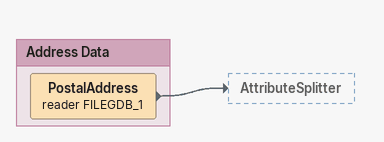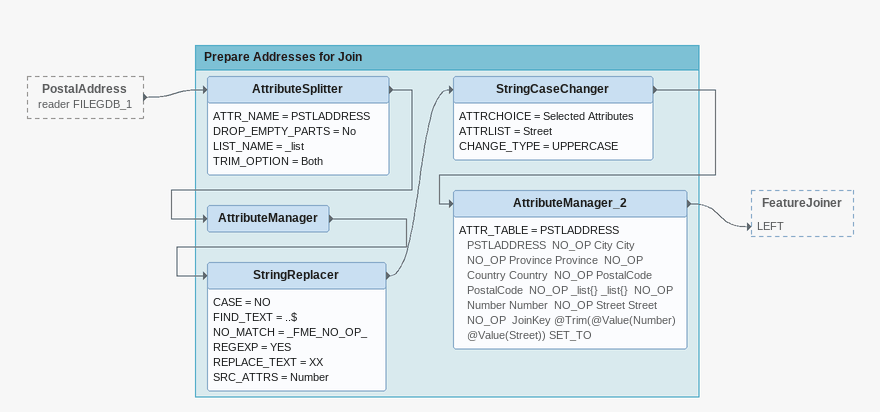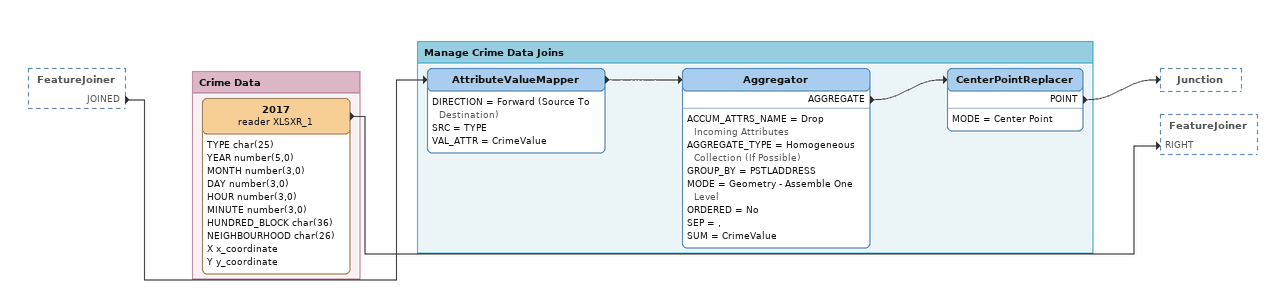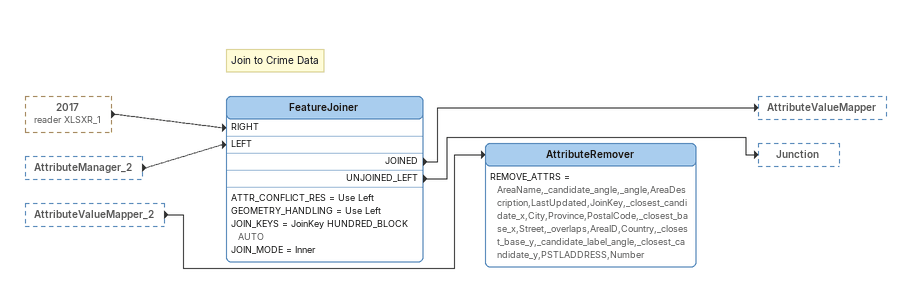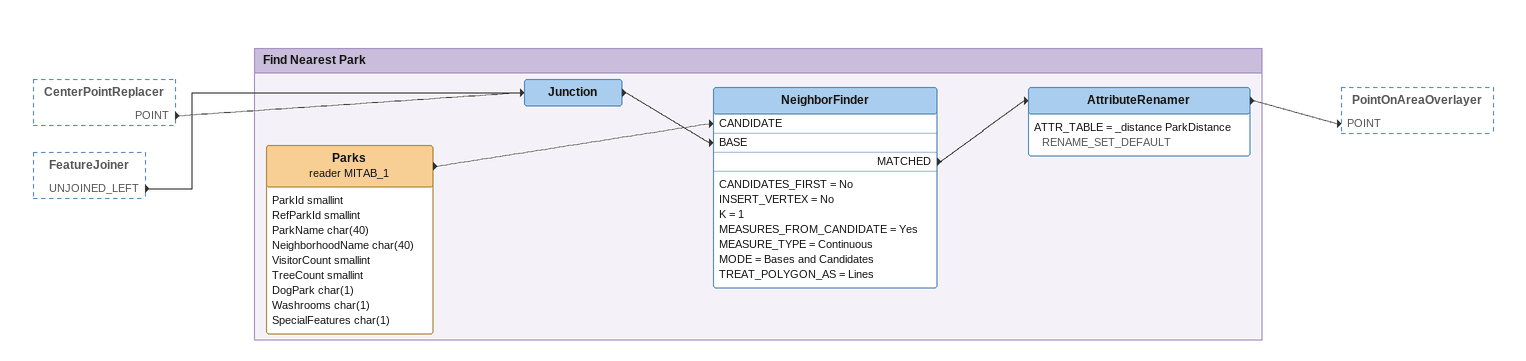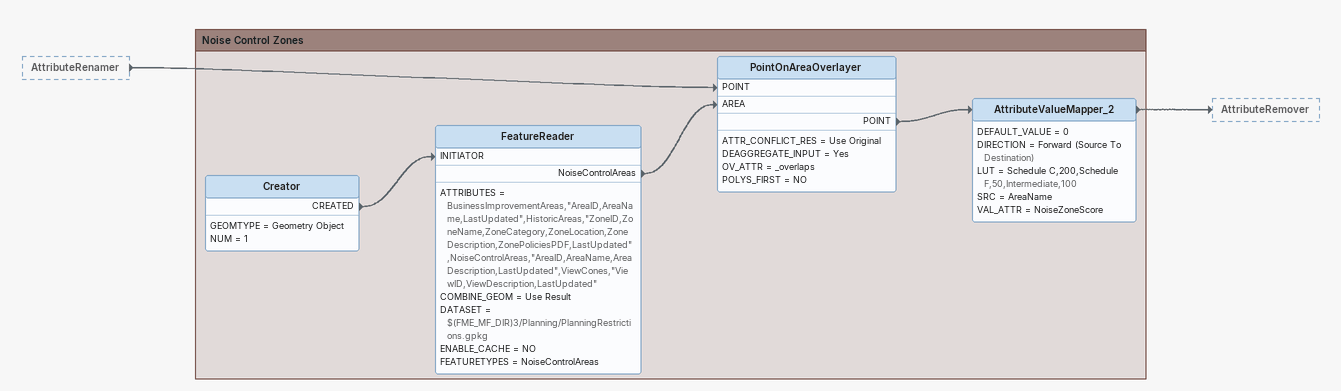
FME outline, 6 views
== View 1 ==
Bookmark: Address Data
PostalAddress (reader FILEGDB_1)
    -> AttributeSplitter

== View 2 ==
PostalAddress (reader FILEGDB_1) [outside]
    -> AttributeSplitter

Bookmark: Prepare Addresses for Join
AttributeSplitter
    ATTR_NAME = PSTLADDRESS
    DROP_EMPTY_PARTS = No
    LIST_NAME = _list
    TRIM_OPTION = Both
    -> AttributeManager
AttributeManager
    -> StringReplacer
StringReplacer
    CASE = NO
    FIND_TEXT = ..$
    NO_MATCH = _FME_NO_OP_
    REGEXP = YES
    REPLACE_TEXT = XX
    SRC_ATTRS = Number
    -> StringCaseChanger
StringCaseChanger
    ATTRCHOICE = Selected Attributes
    ATTRLIST = Street
    CHANGE_TYPE = UPPERCASE
    -> AttributeManager_2
AttributeManager_2
    ATTR_TABLE = PSTLADDRESS PSTLADDRESS  NO_OP City City  NO_OP Province Province  NO_OP Country Country  NO_OP PostalCode PostalCode  NO_OP _list{} _list{}  NO_OP Number Number  NO_OP Street Street  NO_OP  JoinKey @Trim(@Value(Number) @Value(Street)) SET_TO
    -> FeatureJoiner [LEFT]

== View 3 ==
FeatureJoiner [outside]
    JOINED -> AttributeValueMapper

Bookmark: Crime Data
2017 (reader XLSXR_1)
    attributes: TYPE char(25), YEAR number(5,0), MONTH number(3,0), DAY number(3,0), HOUR number(3,0), MINUTE number(3,0), HUNDRED_BLOCK char(36), NEIGHBOURHOOD char(26), X x_coordinate, Y y_coordinate
    -> FeatureJoiner [RIGHT]

Bookmark: Manage Crime Data Joins
AttributeValueMapper
    DIRECTION = Forward (Source To Destination)
    SRC = TYPE
    VAL_ATTR = CrimeValue
    -> Aggregator
Aggregator
    ACCUM_ATTRS_NAME = Drop Incoming Attributes
    AGGREGATE_TYPE = Homogeneous Collection (If Possible)
    GROUP_BY = PSTLADDRESS
    MODE = Geometry - Assemble One Level
    ORDERED = No
    SEP = ,
    SUM = CrimeValue
    AGGREGATE -> CenterPointReplacer
CenterPointReplacer
    MODE = Center Point
    POINT -> Junction

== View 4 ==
2017 (reader XLSXR_1) [outside]
    -> FeatureJoiner [RIGHT]
AttributeManager_2 [outside]
    -> FeatureJoiner [LEFT]
AttributeValueMapper_2 [outside]
    -> AttributeRemover
Note: Join to Crime Data
FeatureJoiner
    ATTR_CONFLICT_RES = Use Left
    GEOMETRY_HANDLING = Use Left
    JOIN_KEYS = JoinKey HUNDRED_BLOCK AUTO
    JOIN_MODE = Inner
    JOINED -> AttributeValueMapper
    UNJOINED_LEFT -> Junction
AttributeRemover
    REMOVE_ATTRS = AreaName,_candidate_angle,_angle,AreaDescription,LastUpdated,JoinKey,_closest_candidate_x,City,Province,PostalCode,_closest_base_x,Street,_overlaps,AreaID,Country,_closest_base_y,_candidate_label_angle,_closest_candidate_y,PSTLADDRESS,Number

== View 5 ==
CenterPointReplacer [outside]
    POINT -> Junction
FeatureJoiner [outside]
    UNJOINED_LEFT -> Junction

Bookmark: Find Nearest Park
Junction
    -> NeighborFinder [BASE]
Parks (reader MITAB_1)
    attributes: ParkId smallint, RefParkId smallint, ParkName char(40), NeighborhoodName char(40), VisitorCount smallint, TreeCount smallint, DogPark char(1), Washrooms char(1), SpecialFeatures char(1)
    -> NeighborFinder [CANDIDATE]
NeighborFinder
    CANDIDATES_FIRST = No
    INSERT_VERTEX = No
    K = 1
    MEASURES_FROM_CANDIDATE = Yes
    MEASURE_TYPE = Continuous
    MODE = Bases and Candidates
    TREAT_POLYGON_AS = Lines
    MATCHED -> AttributeRenamer
AttributeRenamer
    ATTR_TABLE = _distance ParkDistance RENAME_SET_DEFAULT
    -> PointOnAreaOverlayer [POINT]

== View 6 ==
AttributeRenamer [outside]
    -> PointOnAreaOverlayer [POINT]

Bookmark: Noise Control Zones
Creator
    GEOMTYPE = Geometry Object
    NUM = 1
    CREATED -> FeatureReader [INITIATOR]
FeatureReader
    ATTRIBUTES = BusinessImprovementAreas,"AreaID,AreaName,LastUpdated",HistoricAreas,"ZoneID,ZoneName,ZoneCategory,ZoneLocation,ZoneDescription,ZonePoliciesPDF,LastUpdated",NoiseControlAreas,"AreaID,AreaName,AreaDescription,LastUpdated",ViewCones,"ViewID,ViewDescription,LastUpdated"
    COMBINE_GEOM = Use Result
    DATASET = $(FME_MF_DIR)3/Planning/PlanningRestrictions.gpkg
    ENABLE_CACHE = NO
    FEATURETYPES = NoiseControlAreas
    NoiseControlAreas -> PointOnAreaOverlayer [AREA]
PointOnAreaOverlayer
    ATTR_CONFLICT_RES = Use Original
    DEAGGREGATE_INPUT = Yes
    OV_ATTR = _overlaps
    POLYS_FIRST = NO
    POINT -> AttributeValueMapper_2
AttributeValueMapper_2
    DEFAULT_VALUE = 0
    DIRECTION = Forward (Source To Destination)
    LUT = Schedule C,200,Schedule F,50,Intermediate,100
    SRC = AreaName
    VAL_ATTR = NoiseZoneScore
    -> AttributeRemover
